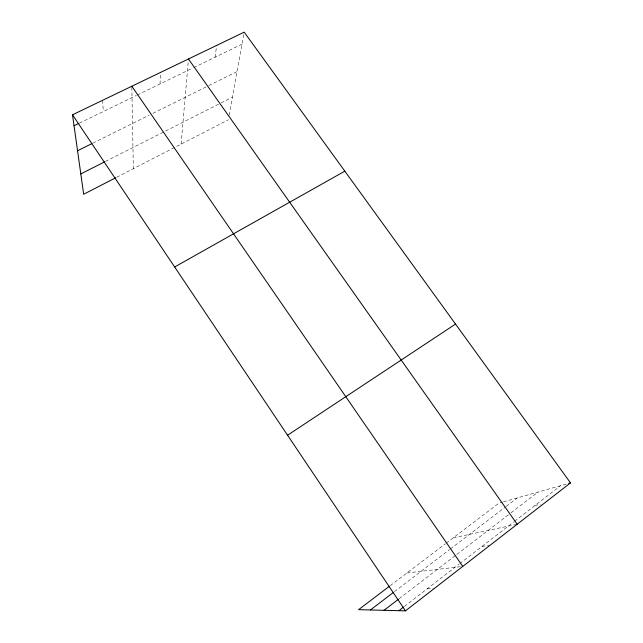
<?xml version="1.0" encoding="UTF-8"?>
<svg xmlns="http://www.w3.org/2000/svg" width="643" height="643" viewBox="0 0 643 643"><rect width="100%" height="100%" fill="white"/><g stroke="black" fill="none" stroke-linecap="round" stroke-linejoin="round"><path stroke-width="0.48" stroke-dasharray="3.21 2.41" d="M160.051 83.952L160.461 72.458M181.093 144.12L188.455 58.979M215.051 57.227L216.651 45.412M229.262 115.161L244.035 33.066M404.423 606.413L458.949 564.273M459.745 563.654L513.765 521.899M514.545 521.296L560.608 485.69M399.102 598.746L456 555.062M456.779 554.467L510.229 513.435M511.016 512.825L538.07 492.056M394.481 591.608L449.553 549.596M450.349 548.985L505.446 506.949M506.234 506.346L517.253 497.939M390.188 585.685L445.358 543.817M446.146 543.222L499.032 503.091L502.585 502.087M116.64 177.283L228.434 119.759M105.388 161.481L220.252 103.362M221.12 102.92L232.501 97.157M92.785 143.188L149.345 115.113M152.889 113.353L207.898 86.058M208.774 85.623L237.106 71.558M79.37 123.151L136.404 95.437M137.28 95.011L192.796 68.037M193.68 67.611L242.041 44.11M503.477 501.837L568.701 483.407M534.783 505.647L540.425 504.241M453.267 537.821L517.197 524.222M481.977 546.47L489.395 545.216M406.931 572.985L461.787 566.539M427.298 588.739L433.583 588.393M102.51 100.348L103.362 111.496M131.839 87.183L133.326 168.699"/><path stroke-width="0.96" d="M389.393 586.287L358.585 609.668L405.46 610.85L570.502 482.893L244.195 32.15L72.498 114.792L83.67 194.25L115.764 177.733M398.901 610.681L403.635 607.024M384.04 610.311L398.306 599.356M370.416 609.966L392.929 592.798M287.574 435.215L455.525 324.072M174.647 266.982L344.825 171.159M80.809 173.923L104.512 161.923M77.554 150.751L91.885 143.638M74.041 125.747L78.486 123.585M568.701 483.407L570.502 482.893M188.455 58.979L517.197 524.222M131.823 86.242L462.759 566.427M72.498 114.792L405.46 610.85"/></g></svg>
